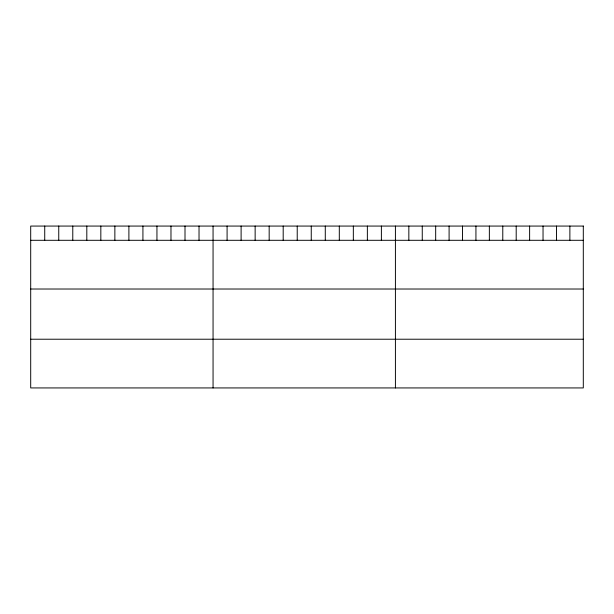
<?xml version="1.0" encoding="UTF-8"?>
<svg xmlns="http://www.w3.org/2000/svg" width="614" height="614" viewBox="0 0 614 614"><rect width="100%" height="100%" fill="white"/><g stroke="black" fill="none" stroke-linecap="round" stroke-linejoin="round"><path stroke-width="0.92" d="M30.7 240.297L583.3 240.297M30.7 289.017L583.3 289.017M30.7 339.22L583.3 339.22M569.876 226.067L569.876 240.297M556.461 226.067L556.461 240.297M543.037 226.067L543.037 240.297M529.621 226.067L529.621 240.297M516.197 226.067L516.197 240.297M502.782 226.067L502.782 240.297M489.358 226.067L489.358 240.297M475.934 226.067L475.934 240.297M462.519 226.067L462.519 240.297M449.095 226.067L449.095 240.297M435.679 226.067L435.679 240.297M422.255 226.067L422.255 240.297M408.84 226.067L408.84 240.297M395.416 226.067L395.416 387.933M381.386 226.067L381.386 240.297M367.364 226.067L367.364 240.297M353.334 226.067L353.334 240.297M339.304 226.067L339.304 240.297M325.282 226.067L325.282 240.297M311.252 226.067L311.252 240.297M297.222 226.067L297.222 240.297M283.192 226.067L283.192 240.297M269.17 226.067L269.17 240.297M255.14 226.067L255.14 240.297M241.11 226.067L241.11 240.297M227.088 226.067L227.088 240.297M213.058 226.067L213.058 387.933M199.028 226.067L199.028 240.297M185.006 226.067L185.006 240.297M170.976 226.067L170.976 240.297M156.946 226.067L156.946 240.297M142.924 226.067L142.924 240.297M128.894 226.067L128.894 240.297M114.864 226.067L114.864 240.297M100.834 226.067L100.834 240.297M86.812 226.067L86.812 240.297M72.782 226.067L72.782 240.297M58.752 226.067L58.752 240.297M44.73 226.067L44.73 240.297M583.3 226.067L30.7 226.067L30.7 387.933L583.3 387.933L583.3 226.067"/></g></svg>
